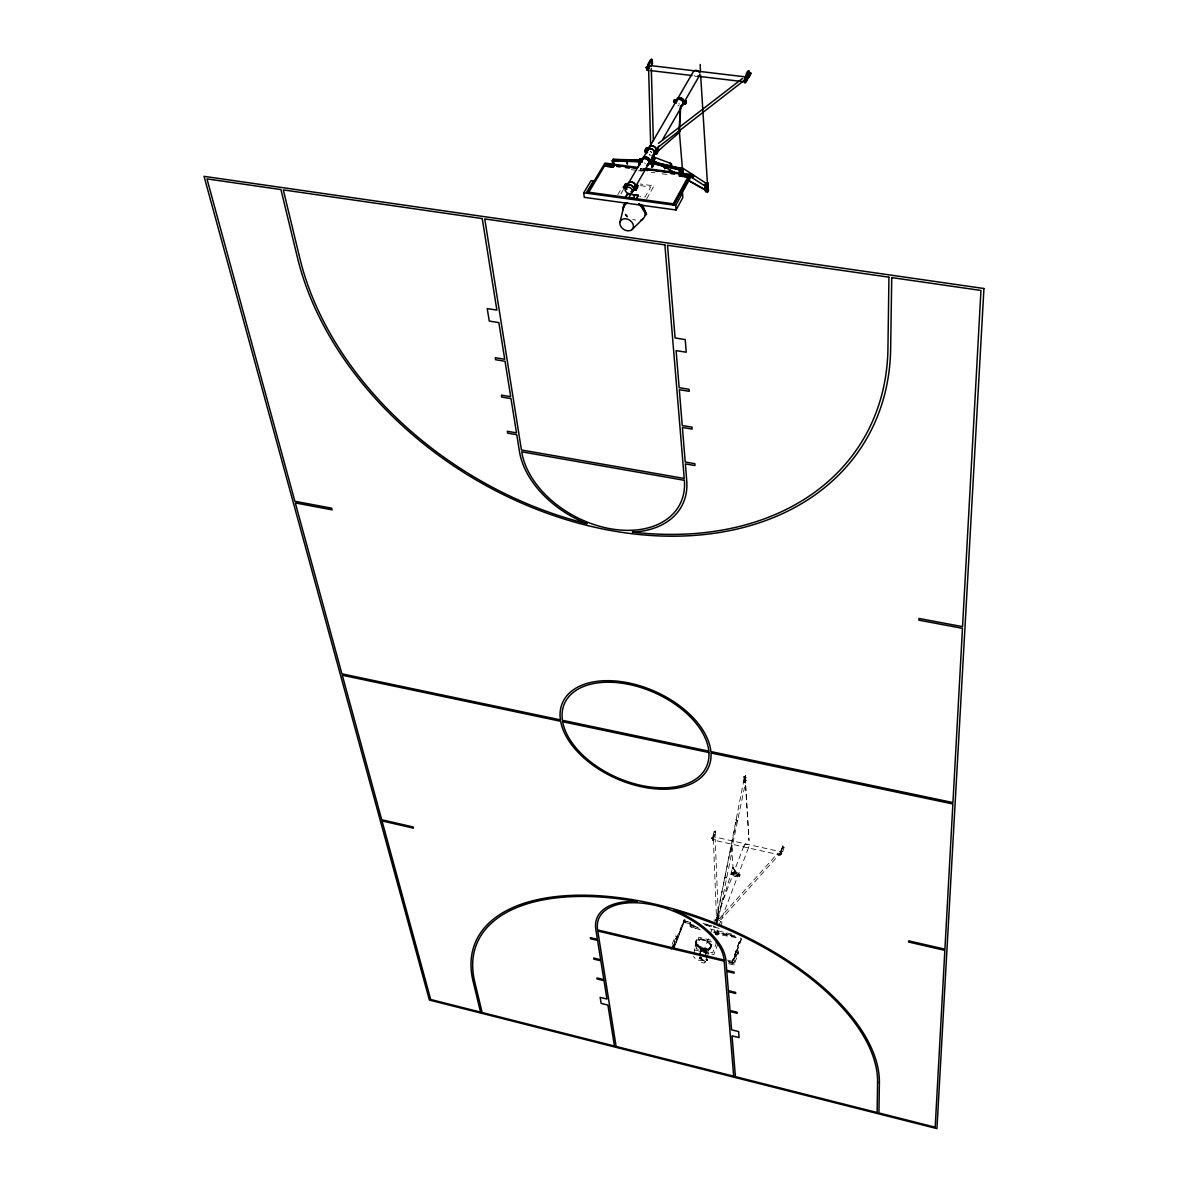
<?xml version="1.0" encoding="UTF-8"?>
<svg xmlns="http://www.w3.org/2000/svg" width="1188" height="1188" viewBox="0 0 1188 1188"><rect width="100%" height="100%" fill="white"/><g stroke="black" fill="none" stroke-linecap="round" stroke-linejoin="round"><path stroke-width="0.75" stroke-dasharray="5 3.75" d="M716.557 920.373L716.943 919.542M717.136 920.507L717.121 917.121M782.966 846.005L779.922 853.147L782.966 846.005L780.219 855.375L780.115 852.836L781.808 853.266L781.57 854.187L779.922 853.504M780.397 853.043L779.67 854.929L712.993 839.961L712.889 838.297M695.871 944.519L695.485 942.723M744.282 778.199L744.921 779.699M744.267 780.516L744.728 778.957M744.861 779.462L744.282 781.095L744.564 775.229L745.218 781.288L745.693 775.467L744.757 777.695M745.054 779.506C743.554 779.476 746.465 779.046 744.891 776.952M745.544 782.565L743.45 782.15L745.5 782.536L731.719 849.049L733.1 868.086L732.328 868.309L733.323 867.299M732.862 868.176L732.521 867.195L732.937 868.101M699.138 939.337L704.944 940.183L710.691 944.787M731.838 845.485L730.056 852.241L731.838 845.485L731.392 848.9L730.575 848.707L732.447 849.108L719.067 916.007L718.309 915.948L716.973 915.577L736.545 820.388M730.056 852.241L731.125 848.559M731.541 848.9L731.036 848.574M735.268 872.838C735.372 871.74 737.406 872.66 732.729 867.582L717.121 919.898M701.039 949.271L706.934 950.192M701.336 949.361L702.034 947.875L707.736 948.633L710.365 947.608M713.038 838.787L713.067 838.119M745.975 777.635L743.955 776.7L744.044 777.546M745.01 776.759L749.004 840.569L745.188 776.7C741.045 779.967 749.242 778.823 744.223 778.229M744.371 778.675L744.638 777.294L745.069 778.645M745.099 777.442L744.549 777.991M745.351 780.679C745.188 777.516 743.465 786.397 744.52 780.085M745.737 780.249L744.757 780.056M746.183 780.768L744.104 779.967L746.302 780.59M716.631 917.968L718.725 917.997L716.513 917.478M717.76 918.235L717.374 918.072M736.1 819.497L736.174 819.765M716.126 933.129L717.834 933.412L717.329 934.941L715.8 934.57L716.126 933.129A2.569 1.381 21.6 0 1 714.552 933.813M733.501 867.775L732.432 867.448L733.338 867.611M735.565 872.334L732.61 867.136M738.06 875.898C737.213 873.418 741.52 874.546 739.545 876.239L738.06 875.898A2.718 1.53 21.4 0 1 735.699 876.596A2.718 1.53 21.4 0 1 733.07 874.843L731.526 874.383L733.248 874.858A2.51 1.411 21.4 0 0 735.684 876.462A2.51 1.411 21.4 0 0 737.867 875.823L739.545 876.239M724.457 878.645L724.621 877.887M736.1 819.765L736.204 819.096M700.727 950.534L701.499 948.217L700.178 954.113L700.846 950.459M731.986 848.41L731.526 849.049M710.825 947.133L710.676 944.95M706.34 951.113L705.657 955.434L706.979 949.524L705.939 952.197L701.588 951.143L701.514 949.435M705.939 952.197L706.385 948.915L698.514 945.707L696.094 941.49M701.039 949.019L701.098 948.974M695.44 943.227L695.826 942.396L697.074 944.92L696.495 945.99L703.445 949.94L708.805 949.895L711.048 946.39L709.756 949.108L707.142 950.118L707.543 949.064C722.17 944.579 689.827 931.095 696.896 944.95M693.985 953.741L695.886 941.431M732.565 868.339L732.536 867.611M743.97 776.759L744.282 781.095M700.831 958.167L700.252 958.033M712.236 838.862L715.221 830.887L715.77 832.996C715.295 838.906 711.3 839.649 712.741 840.213M712.637 838.951L715.607 830.976M710.676 948.113L710.929 946.806L709.756 949.108M716.245 918.963L715.874 919.794L716.899 917.255M717.21 922.571C719.898 912.785 715.815 919.72 717.062 919.482M780.219 855.375L780.442 851.692L713.78 836.753L713.364 838.773M699.866 954.038L701.514 948.247M705.345 955.345L706.994 949.554M730.264 852.286L731.169 848.247M715.295 920.358L715.31 920.24A2.777 1.5 21.5 0 1 717.819 919.705A2.777 1.5 21.5 0 1 720.403 921.532M715.503 920.329L713.765 920.002M717.166 918.458L718.443 915.785L717.79 918.562L717.567 915.785L719.067 916.007M744.935 780.085L744.505 782.402L745.247 780.531M732.046 845.529L731.184 848.885M732.981 874.026L732.996 873.908A2.718 1.53 21.4 0 1 735.476 873.329A2.718 1.53 21.4 0 1 738 875.14L739.515 875.645L737.852 875.259A2.51 1.411 21.4 0 0 735.476 873.447A2.51 1.411 21.4 0 0 733.189 873.982L731.481 873.804L732.981 874.026L733.501 872.601A2.718 1.53 21.4 0 1 735.966 872.022A2.718 1.53 21.4 0 1 738.505 873.833L740.005 874.338L739.515 875.645M699.123 939.708L696.584 940.302L695.975 941.624M745.188 779.224L744.772 778.036M716.572 921.042L716.899 919.453L716.661 921.071M717.032 921.131L717.374 920.225L717.151 921.175M725.942 878.927L725.972 878.823M700.816 948.796L706.949 950.949L707.662 949.197M732.461 867.329L732.773 868.398M713.127 838.104C713.84 836.218 709.488 838.832 713.26 838.862M690.406 926.313C692.218 924.784 686.011 922.556 699.093 928.377M779.818 855.286L782.996 846.955L784.199 847.356L783.011 847.089M781.362 851.573L782.744 851.365L784.199 847.222M741.743 938.505L732.729 962.978L731.897 962.785L740.584 937.852M729.254 962.651L732.758 963.483L736.753 952.657L736.59 950.534L738.268 950.92L738.416 953.043L734.021 965.012L728.615 963.72M734.021 965.012L733.857 962.904L738.268 950.92M731.897 962.785L740.629 938.475M732.758 963.483L732.595 961.374L736.59 950.534M741.03 939.084L732.64 961.864L731.808 961.656M726.106 933.025L726.343 935.788L726.521 933.1M717.953 943.747L713.854 954.588L693.985 949.821L698.811 937.287L711.404 940.287M708.805 949.895L710.973 946.004M705.048 962.325A2.614 1.381 21.6 0 0 701.885 959.755A2.614 1.381 21.6 0 0 700.95 961.938A2.614 1.381 21.6 0 0 705.048 962.325L706.934 957.365M707.009 957.142L712.904 941.624M715.518 934.718L718.131 927.828M718.785 926.091L748.886 846.747A2.495 1.426 21.3 0 0 745.901 844.223A2.495 1.426 21.3 0 0 744.935 846.495A2.495 1.426 21.3 0 0 748.886 846.747M707.127 957.439L706.073 960.231L707.603 960.602L705.865 960.156A2.599 1.366 21.6 0 1 703.652 960.736A2.599 1.366 21.6 0 1 701.113 959.102L702.108 956.088L700.935 959.087M717.433 934.258L717.775 930.947L718.384 933.115L734.763 935.862M736.085 937.555L717.834 934.362L718.191 931.036M717.79 932.847L717.27 934.347L718.354 932.981L726.447 934.332M720.938 925.2L721.977 922.63M703.489 951.736L709.399 936.233M710.068 934.51L713.349 925.898M714.003 924.175L744.252 844.891M733.174 874.635L733.679 873.329L732.016 872.942L731.526 874.383L731.986 872.497L733.679 872.675A2.51 1.411 21.4 0 1 735.966 872.14A2.51 1.411 21.4 0 1 738.312 873.819L738.342 873.952M716.097 922.304L717.181 919.467L716.78 920.106M717.819 917.478L716.958 919.126M716.29 922.363L716.706 919.408M735.788 871.933L735.595 872.972M717.017 922.527L717.834 917.299M705.241 955.33L706.578 949.464M707.543 949.064L705.761 949.078L705.434 950.266L701.455 949.197L696.777 944.876M699.762 954.009L701.098 948.158M701.588 951.143L702.034 947.875M731.481 873.685L731.986 872.497M700.415 955.791L699.346 958.597L701.039 958.879M703.445 949.94L703.831 948.767L705.91 949.257M696.183 948.826L699.925 939.099L716.409 943.02L712.726 952.761L696.168 948.796M697.282 927.189L690.911 925.244L690.391 926.61L699.925 929.521M745.218 781.288L745.485 775.422M685.12 921.027L690.406 922.437L690.376 926.61L690.614 922.319L685.12 921.027L684.6 922.556L689.872 923.804L690.169 926.67L700.178 929.729M745.693 775.467L745.188 781.184M689.872 923.804L690.406 922.437M672.141 944.371L675.467 935.951L677.101 936.337L677.338 938.461L675.705 938.075L675.467 935.951M671.042 949.865L675.705 938.075M672.883 947.029L677.101 936.337M673.551 946.004L683.798 920.002M673.076 948.648L684.585 919.438M673.121 949.153L685.001 919.185L673.893 948.841M674.502 946.673L685.075 919.809M714.122 831.57L712.963 836.263L715.31 831.956L714.122 831.57L715.295 831.838M712.34 840.124L715.384 832.922L715.221 830.887M711.864 837.54L711.761 838.476M716.394 920.329L717.329 919.631M716.973 920.477L716.305 919.987M627.294 217.107A11.628 8.91 32.4 0 1 625.378 214.88L625.72 214.642M781.749 853.162L781.541 854.172M646.658 198.886L653.994 185.877L640.065 184.006M623.448 189.516L620.953 193.822L624.383 194.238M617.701 194.877L622.334 186.932M706.801 953.207L710.676 947.267M707.083 959.087L706.86 960.26L707.187 959.251M716.884 934.288L716.542 932.714L717.849 933.56M716.78 933.486L716.899 934.407L716.706 932.699M780.442 851.692L779.67 854.929M738.609 874.472L739.129 874.843M738.669 875.452L738.684 874.16L738.877 875.764M738.357 874.517A2.51 1.411 21.4 0 1 736.189 875.155A2.51 1.411 21.4 0 1 733.753 873.551L733.56 873.536A2.718 1.53 21.4 0 0 736.204 875.289A2.718 1.53 21.4 0 0 738.55 874.591L739.07 875.541L738.951 874.041M732.417 872.571L732.387 873.432C733.724 875.259 731.541 870.566 732.758 874.13M732.833 872.972L732.491 873.388M732.848 873.165L732.521 874.279M735.951 937.035L713.097 931.704M737.332 820.745L735.981 820.373L737.956 820.73M716.973 915.577L718.309 915.948M725.319 877.308L726.789 877.576L724.843 877.13M781.971 851.707L782.744 851.365M707.157 959.919L706.86 960.26M705.835 949.212L707.781 949.227M717.79 918.562L717.567 915.785M712.993 839.961L713.78 836.753M737.525 820.774L737.303 820.73M643.807 168.978L640.184 168.488L643.822 169.112M640.273 169.572L643.896 170.047M639.857 170.077L643.51 170.567M631.333 169.706L636.768 170.419M638.58 170.671L642.203 171.146M651.262 172.349L654.885 172.839M662.132 173.804L667.567 174.517M640.495 185.64L650.772 187.036L645.054 197.059L639.886 196.347M726.863 934.407L734.793 935.728M725.229 877.16L726.581 877.472M731.793 848.945L731.244 848.722M743.881 776.818L746.094 777.457M744.341 779.506L745.322 779.788M744.059 782.357L744.906 782.491M783.04 848.039L782.565 845.915M716.423 917.923L718.666 918.294M717.196 920.255L716.394 920.774L744.148 778.645M721.933 922.037L720.21 921.517M702.969 923.418L711.939 925.541M706.058 924.516L713.216 926.195M704.826 924.472L715.592 927.011M704.855 924.903L715.621 927.457M706.667 925.393L719.215 928.363M690.08 923.7L684.6 922.556M690.867 924.502L694.327 925.259M710.068 928.986L732.818 934.362M718.384 933.115L716.067 932.446A2.569 1.381 21.6 0 0 713.661 930.753A2.569 1.381 21.6 0 0 711.345 931.244M717.864 934.481L715.577 933.946A2.569 1.381 21.6 0 0 712.503 932.016M715.621 934.377L717.329 934.941M736.753 952.657L738.416 953.043M701.499 949.271L706.548 950.608L706.385 948.915M701.469 949.806L705.821 950.86M727.323 960.112L732.595 961.374M728.333 961.434L733.857 962.904M728.363 961.864L731.882 962.711M632.759 219.394L635.625 220.107M690.703 925.304L697.371 927.338M701.811 948.276L703.86 948.93M701.811 948.262L698.158 946.197M744.95 778.986L744.802 779.744M716.379 933.337L716.468 934.303M699.494 948.395L697.074 944.92M627.086 216.855L625.037 214.479M625.705 213.959L627.635 216.201M696.673 945.975L695.663 944.519M695.619 942.336L696.005 943.628M705.806 959.473L707.543 959.889M699.287 958.033L701.039 958.256A2.599 1.366 21.6 0 1 701.633 957.751M700.445 950.786L707.885 952.42M700.534 957.498L700.564 958.642M700.133 957.543L700.311 958.657M716.542 932.714L716.646 934.436M716.913 917.077L717.121 919.586M717.775 930.947L717.953 932.892M739.07 874.116L739.129 875.749M702.925 959.147A4.96 2.614 21.7 0 1 697.98 959.978A4.96 2.614 21.7 0 1 693.629 956.192M703.89 951.959A1.737 1.455 -5.7 0 1 705.256 953.281M645.396 163.409A3.816 3 33.7 0 1 644.52 162.949M696.628 76.715A3.653 2.985 35.4 0 1 694.163 75.453M650.237 155.034A3.802 2.985 33.8 0 1 649.361 154.574M650.178 155.272A4.113 3.237 33.8 0 1 649.227 154.782M651.781 152.495A4.099 3.237 33.9 0 1 650.846 152.005M651.841 152.257A3.802 2.985 33.9 0 1 650.207 151.173M678.853 105.673A3.995 3.222 34.8 0 1 677.932 105.183M679.67 104.113A3.698 2.985 34.8 0 1 678.823 103.668M780.516 853.756L780.516 853.637M719.616 918.294L721.057 919.557L779.283 854.439L778.972 853.504L777.932 853.118L719.69 918.205M713.379 839.248L716.498 918.25L717.507 918.755L718.413 918.146L715.221 839.292L713.379 839.248M702.94 939.797L702.91 939.901A7.96 4.232 21.7 0 0 696.97 945.039A7.96 4.232 21.7 0 0 710.023 948.187A7.96 4.232 21.7 0 0 702.88 939.767"/><path stroke-width="1.5" d="M658.523 149.599L656.207 148.767A4.099 3.237 33.9 0 0 652.197 145.782A4.099 3.237 33.9 0 0 648.797 148.01L646.584 147.713L644.965 150.49L647.475 150.876A3.802 2.985 33.8 0 1 650.623 148.827A3.802 2.985 33.8 0 1 654.336 151.589L656.919 152.376L658.494 149.332L656.266 149.035L654.454 152.049M647.46 151.143L649.079 148.099A3.802 2.985 33.9 0 1 652.227 146.05A3.802 2.985 33.9 0 1 655.939 148.812M704.454 184.615L705.568 186.234L707.172 184.986L706.697 183.65L682.565 168.057C679.105 166.216 686.025 170.389 681.184 170.419M652.672 158.331L652.658 157.529M653.771 158.672L652.717 161.212M678.214 131.482L679.774 131.423L678.437 131.883L679.432 131.363L680.724 105.791M653.935 154.603C653.073 158.94 656.132 159.103 652.346 157.885M682.224 166.602L679.313 131.155L678.185 131.512M680.486 106.593L678.927 132.789L653.029 155.45A4.113 3.237 33.8 0 0 654.766 153.549L657.023 153.594L658.598 150.549L656.132 150.223M679.774 131.423L677.917 131.72L679.61 131.452M707.202 190.407L705.85 191.684L704.766 184.704M704.989 187.853L707.424 188.625M705.182 190.6L707.825 190.837M705.657 188.179L706.786 189.902L705.627 188.164M707.172 185.239L707.202 185.477M707.409 185.09L707.276 185.09M707.81 191.164L707.588 191.045M745.529 79.448C746.836 79.685 744.223 78.868 745.292 79.745M680.546 174.339L688.342 175.379L687.555 176.804L679.759 175.765L680.085 168.132L653.014 161.82L649.702 161.375L648.856 163.231A3.816 3 33.6 0 1 647.282 164.924M649.702 161.375L649.658 161.82A3.816 3 33.7 0 1 648.099 163.513M649.97 161.687L649.94 161.939A4.128 3.237 33.7 0 1 648.247 163.766M686.308 102.628L683.887 102.064L683.085 103.816A3.698 2.985 34.8 0 1 681.541 105.509M683.887 102.064L683.828 102.51A3.698 2.985 34.8 0 1 682.298 104.202M652.761 157.217L652.361 159.667L653.058 157.974M652.94 157.202L652.316 158.613L654.35 158.553M613.617 161.375L612.919 162.949L613.602 160.677M679.536 131.675L678.467 131.526M679.774 131.601L678.704 132.031M707.528 188.981L707.528 186.724L706.533 186.709L706.014 189.798L706.756 186.635M706.504 188.922L707.157 186.724L706.444 188.862M670.656 163.38L654.172 157.202L653.682 160.232L652.672 159.697L652.806 157.395M745.366 79.358L744.609 81.824L697.445 76.195M682.744 173.032L681.318 171.31L683.026 171.235L682.744 173.032L681.036 171.265M680.1 171.547L681.957 172.557L680.1 171.547L680.679 169.795L682.001 170.597L681.08 171.77M682.461 172.988L683.026 171.235M680.397 171.577L680.679 169.795M681.66 172.512L681.422 170.493M647.208 70.344C644.936 71.755 652.672 50.401 652.405 63.707L650.682 66.528M647.772 70.419L647.772 66.498L652.049 59.459M652.895 158.004L651.692 159.326M652.346 160.929L654.232 158.182M706.637 185.566L707.914 183.071L708.419 190.555C705.449 198.025 706.875 173.997 707.603 192.085M706.919 185.61L707.914 183.071M750.965 73.404L749.227 73.196L749.316 75.2C739.812 97.936 747.252 62.816 749.212 72.928L746.792 77.651L748.796 77.383L750.965 73.404L749.212 72.928M745.396 82.373L745.203 78.096L749.123 70.924M648.871 68.251L648.544 67.092L648.47 68.265M619.958 222.334L623.566 207.41A11.628 8.91 32.4 0 1 625.957 203.46M704.707 184.749L705.449 185.046M706.207 188.253L706.533 186.709M705.984 190.228L705.835 191.075L706.251 190.258M707.424 188.417L707.038 188.847M704.87 188.075L707.692 188.937L707.751 188.15M707.914 190.555L707.736 190.451M678.452 131.467L679.388 131.14M678.482 131.853L679.298 131.14M678.942 132.061L679.061 131.556M653.964 158.821L654.306 157.989M648.544 68.369L648.633 67.285M671.443 164.865L670.552 166.112M623.373 206.757L625.838 202.673L623.626 205.583L624.264 204.499M623.67 206.861L626.076 202.896M652.672 159.697L652.494 158.153M744.891 79.997L745.069 78.779M647.965 68.31L647.935 67.003A2.48 0.743 -84 0 1 649.391 66.112M707.335 192.055L708.152 190.526L707.647 183.041M705.865 184.437L706.414 182.878M706.712 186.427L705.865 186.204M676.076 209.979L682.833 197.594L682.491 193.005L680.056 192.679L673.908 203.891L586.813 191.966L593.436 180.947L591.06 180.635L583.739 192.783L584.258 197.342L676.076 209.979L675.72 205.39L682.491 193.005M748.796 77.383L750.95 73.136M681.199 194.58L690.911 176.864L690.733 174.443L645.114 168.399M746.792 77.651L749.227 73.196M744.817 82.314L747.163 78.007M639.783 164.493L639.278 160.246L641.505 160.543A4.128 3.237 33.6 0 1 644.921 158.331A4.128 3.237 33.6 0 1 648.96 161.33L652.45 162.013L651.974 167.434L653.044 162.088L679.774 168.354L679.462 176.047L687.585 177.131L688.342 175.379M643.807 168.978L689.144 174.992L672.764 204.796L673.997 204.975M674.873 203.371L690.733 174.443M679.759 175.765L680.085 168.132M679.462 176.047L679.774 168.354L678.987 169.78L652.242 163.499M641.134 205.955L641.743 204.871C643.569 207.93 651.767 225.111 641.55 205.034L640.941 206.118C650.014 221.651 644.297 207.187 638.654 204.039M645.44 215.221L645.307 215.266M642.856 208.375L643.733 207.187M648.886 162.786L652.212 163.216L653.014 161.82M652.672 164.776L651.87 166.186L653.281 164.865L652.791 166.038M638.372 195.337L636.278 198.96L625.408 197.475L627.516 193.852L638.372 195.337L636.308 199.242M636.129 188.447L633.813 188.001L635.402 184.838A4.188 3.237 33.3 0 0 631.303 181.823A4.188 3.237 33.3 0 0 627.873 184.021L626.195 186.917L623.938 186.62L626.477 187.021A3.876 3 33.2 0 1 629.655 184.972A3.876 3 33.2 0 1 633.456 187.763L636.1 188.58L637.748 185.402L635.476 185.105M649.836 160.187L652.078 160.484L651.291 162.162L648.811 161.835L649.777 159.935A4.128 3.237 33.7 0 0 645.737 156.935A4.128 3.237 33.7 0 0 642.322 159.147L641.505 160.543M683.055 102.435L683.976 100.624A3.995 3.222 34.8 0 0 680.085 97.698A3.995 3.222 34.8 0 0 676.744 99.926L675.972 101.232L673.819 100.965L676.254 101.336A3.698 2.985 34.8 0 1 682.952 101.975L685.476 102.732L686.204 101.158L684.036 100.891M632.135 192.515L633.976 189.308M635.818 186.1L658.909 146.035M662.592 139.62L699.524 75.512M637.748 185.402L636.1 188.58M652.078 160.484L651.291 162.162M656.919 152.376L658.494 149.332M685.476 102.732L686.204 101.158M631.318 191.773A4.188 3.237 33.2 0 0 633.932 189.753L636.219 189.798L637.882 186.902L635.625 186.605M681.689 105.747A3.995 3.222 34.8 0 0 683.352 103.92L685.55 103.935L686.293 102.361M641.654 162.162L642.456 160.692M676.848 101.47L676.091 102.777L673.923 102.242L676.358 102.807M625.408 197.475L627.516 193.852M623.938 186.62L625.616 183.724L627.873 184.021M620.27 159.786L613.439 159.593L614.062 165.771L613.231 167.166L605.256 166.112L612.919 166.869L612.28 160.692L638.55 161.42L640.094 158.85L642.322 159.147M673.819 100.965L674.576 99.658L676.744 99.926M623.967 186.947L625.616 183.724M640.094 158.85L638.595 161.687L638.966 165.904L640.005 160.365L640.377 164.568M644.995 150.817L646.584 147.713M673.848 101.307L674.576 99.658M626.804 189.441A4.188 3.237 33.2 0 1 626.343 188.536L624.101 188.179L625.749 185.016M639.426 161.806L640.213 160.128L613.112 159.296L612.28 160.692M647.326 152.391L645.114 152.034L646.718 149.272M673.938 102.51L674.695 101.203M613.231 167.166L612.607 160.989L626.284 161.36L627.472 164.122L626.863 161.375L639.486 161.761L640.213 160.128M644.965 150.49L647.178 150.772L648.797 148.01M612.919 166.869L613.751 165.474L613.112 159.296M612.607 160.989L613.439 159.593M586.946 193.035L604.959 163.068L637.808 167.419M588.149 193.347L605.731 163.914L636.56 168.013M605.241 165.845L606.073 164.449L613.751 165.474M605.256 166.112L606.073 164.449M651.544 64.122L651.677 61.657M647.579 65.088L649.97 61.197L648.173 65.919L647.609 65.355M622.883 209.534L623.596 206.564L623.002 209.682M681.734 171.339L681.66 171.859M691.268 175.171C694.49 172.75 693.421 179.67 691.045 176.507M631.868 229.715A7.262 5.524 32.2 0 0 627.873 219.26A7.262 5.524 32.2 0 0 620.255 225.408A7.262 5.524 32.2 0 0 631.868 229.715L642.634 219.245M706.786 189.902L706.652 189.828M657.231 147.921L743.569 80.888M658.449 143.332L742.411 78.512M679.343 171.74L679.863 169.171M681.823 175.408L682.551 175.111M682.565 175.379L681.645 174.978L682.521 174.903M685.521 175.497L686.456 175.883L685.58 175.973M686.174 176.314L685.55 175.765L686.308 176.076M636.634 185.848L635.714 185.655M634.823 187.555L635.535 187.169L634.659 187.258M635.432 187.63L634.674 187.466L635.565 187.437M636.456 187.437L635.996 187.11M635.758 189.412L634.838 189.234M635.521 190.303L635.446 187.763M625.631 185.684L625.437 186.754M699.376 72.32A3.653 2.985 35.4 0 0 693.421 71.532L625.556 188.313L625.497 187.377M635.714 185.714L636.456 185.684M626.447 184.6L626.967 183.992L626.284 184.734M626.685 183.873L626.863 184.482M625.289 185.981L625.23 187.927M656.474 154.009C655.865 154.188 655.405 150.237 656.37 151.01M649.955 160.692L650.638 161.256M650.579 160.766L650.861 160.811M650.103 162.459L651.039 162.845L650.163 162.934M650.415 162.37L650.415 162.786M650.95 163.617L650.831 160.618M640.822 159.89L641.327 159.296L640.778 159.979M656.489 149.361L657.395 149.48M640.896 160.84L640.807 161.627M641.49 161.123L640.674 161.687L641.223 161.004M656.132 151.841L656.088 151.515M656.34 152.539L655.687 153.326L656.236 152.643M656.251 153.326L656.162 152.465L655.835 153.282M647.044 148.069L647.965 148.455L647.089 148.545M646.034 149.807L646.911 149.718L646.406 150.297M646.896 151.307L646.242 152.094L646.911 151.44M611.181 165.414L611.256 166.172M611.137 166.142L611.597 165.875M611.271 165.756L611.553 165.384M607.202 165.087C609.147 165.073 606.296 166.513 607.439 164.924M684.837 101.871L684.169 101.336L684.555 102.094M684.466 101.633L684.778 102.064M684.303 103.356L685.179 103.46L684.526 102.925M685.09 104.232L685.016 101.262M674.992 100.594L675.2 100.252M675.363 101.589L675.72 102.213M675.437 102.435L675.586 101.574M675.452 102.851L674.947 100.148M675.616 101.841L675.17 99.985M625.215 203.757L627.383 202.495M625.452 203.98L627.561 202.747M706.593 187.689L706.177 187.6M677.873 131.734L679.729 131.749M745.425 77.161L744.312 78.72L744.609 81.824M648.782 67.092L648.202 68.384M746.777 77.383L748.782 77.116M669.587 163.528L671.517 164.761M681.719 170.612L682.922 169.661L682.565 168.057M705.33 183.457L706.697 183.65M700.222 64.479L700.445 71.889M646.658 149.866L646.628 149.599M657.202 151.054L656.726 149.198M641.075 159.444L640.629 159.667M607.469 165.578L607.811 164.88M636.189 187.823L636.605 187.169M631.036 160.068L639.367 160.024M651.796 159.37L651.633 158.479M652.197 158.494L654.261 158.865M648.93 65.399L745.128 76.834M648.143 65.652L649.019 66.023M650.296 70.552L692.01 75.542M674.606 100L677.011 100.015A3.698 2.985 34.8 0 1 683.709 100.668L686.219 101.425M685.446 102.465L683.219 101.93A3.995 3.222 34.8 0 0 679.328 99.005A3.995 3.222 34.8 0 0 675.972 101.232M683.13 103.371L685.55 103.935M646.614 148.055L649.079 148.366M656.4 150.52L658.598 150.549M656.905 152.109L654.603 151.544A4.113 3.237 33.8 0 0 650.593 148.559A4.113 3.237 33.8 0 0 647.178 150.772M652.212 158.138L654.365 158.197M705.717 183.368L706.548 183.828M704.633 185.15L705.434 185.254M651.321 159.311L652.093 159.444M640.124 159.177L642.604 159.237A3.816 3 33.7 0 1 645.767 157.187A3.816 3 33.7 0 1 649.494 159.964L652.093 160.751M639.307 160.588L641.787 160.647A3.816 3 33.6 0 1 644.95 158.598A3.816 3 33.6 0 1 648.693 161.375L648.811 161.835M638.55 161.42L641.921 162.132M639.189 161.776L641.639 162.103M651.633 163.409L649.138 163.335A4.128 3.237 33.6 0 1 646.524 165.37M636.56 168.161L605.731 163.914M643.822 169.112L689.144 174.992M606.103 164.716L614.062 165.771M680.249 174.636L688.357 175.72M616.706 166.439L620.344 166.914M625.779 167.642L629.402 168.117M643.896 170.047L647.534 170.523M671.086 173.656L674.71 174.146M704.855 188.298L707.796 188.877M705.093 190.303L708.419 190.555M705.019 190.704L708.048 191.001M705.85 191.684L705.687 185.447M625.645 184.066L628.155 184.125A3.876 3 33.3 0 1 628.898 182.759M635.253 185.343L637.763 185.684M632.966 194.862L638.387 195.604M629.061 198.248L634.496 198.99M583.739 192.783L675.72 205.39M708.82 751.143L562.399 720.284L562.147 717.849A77.68 46.377 23.9 0 1 629.373 684.511A77.68 46.377 23.9 0 1 708.464 748.633L708.791 751.128M652.212 163.216L679.298 169.542M647.935 67.003L648.039 67.092A2.48 0.743 -84 0 0 648.47 70.33M647.935 148.248L647.267 148.827M655.776 152.732L656.533 153.044M647.059 151.529L646.376 152.049M646.331 151.5L647.089 151.812M640.778 161.36L641.327 159.296M626.878 184.675L626.076 184.081M651.707 159.697L675.304 172.943M687.882 180.012L706.741 190.6M651.663 159.949L665.815 167.894M668.77 169.513L675.259 173.196M687.837 180.264L706.726 190.852M691.342 177.175L704.93 185.952M652.999 161.241L652.182 155.583M638.52 204.247L640.941 206.118M745.336 78.69L744.668 79.893M633.813 188.001L633.739 187.734A4.188 3.237 33.2 0 0 629.625 184.704A4.188 3.237 33.2 0 0 626.195 186.917M626.625 188.521L624.101 188.179M647.594 152.361L645.114 152.034M651.737 158.598L651.93 159.652M675.764 101.648L675.675 102.406L675.527 99.955M656.667 151.322L657.083 149.153M646.213 150.089L646.628 152.851M640.852 162.221L640.688 159.222M625.452 188.744L625.274 185.714M636.219 189.798L633.649 189.635A3.876 3 33.2 0 1 631.229 191.506M636.308 185.239L636.709 188.387M636.278 185.595L636.308 188.521M635.936 185.269L636.026 187.377M635.268 187.051L635.669 190.199M634.897 187.08L635.268 190.332M641.06 159.177L641.297 162.414M646.272 149.629L646.45 152.777M653.281 164.865L653.385 166.112M651.38 163.112L652.197 161.984M650.564 160.499L650.786 163.736M650.192 160.529L650.549 163.751M647.906 147.98L647.95 149.985M647.638 147.861L647.787 150.089M647.282 147.906L647.549 150.119M646.911 149.718L647.029 152.717M657.023 153.594L654.484 153.445A3.802 2.985 33.8 0 1 652.925 155.138M656.088 150.891L656.311 154.128M655.731 150.921L656.073 154.143M651.484 59.4L651.648 61.39M682.254 174.785L682.328 175.542M681.882 174.814L681.971 175.586M686.129 175.289L686.219 176.062M685.758 175.334L685.847 176.091M684.748 101.143L684.704 104.351M684.392 101.188L684.526 104.277M700.668 75.587L707.706 187.659M748.544 70.864L748.648 73.003M651.306 68.607L653.37 140.585M648.618 68.785L650.697 146.302M669.542 163.395A1.559 1.455 -77.2 0 1 671.487 164.404A1.559 1.455 -77.2 0 1 670.24 166.35M654.172 157.202A1.604 1.485 -77.7 0 1 654.618 159.801A1.604 1.485 -77.7 0 1 652.182 159.311M691.164 175.096A1.5 1.396 -67.3 0 1 693.332 174.978A1.5 1.396 -67.3 0 1 692.96 177.235A1.5 1.396 -67.3 0 1 690.926 176.567M643.302 207.841A11.628 8.91 32.4 0 1 640.525 220.448M638.981 203.727A11.628 8.91 32.4 0 1 641.386 205.583M654.677 152.599A4.099 3.237 33.9 0 1 653.771 152.807M699.91 73.968A3.653 2.985 35.4 0 1 698.336 76.507M684.11 102.614A3.995 3.222 34.8 0 1 682.447 104.44M633.961 195.411A2.569 1.47 -5.5 0 1 633.382 197.52A2.569 1.47 -5.5 0 1 629.818 197.401A2.569 1.47 -5.5 0 1 630.412 195.307M633.486 189.338A2.569 1.47 -5.5 0 1 632.64 189.991M629.581 182.328A3.876 3 33.3 0 1 635.135 184.883M877.576 1082.313L877.145 1112.517L735.402 1076.64L732.06 1035.847L739.085 1037.584L738.624 1031.585L731.57 1029.848L730.085 1011.523L737.213 1013.275L737.124 1012.235L729.996 1010.498L728.467 991.713L735.684 993.45L735.595 992.396L728.378 990.644L726.804 971.383L734.11 973.135L734.036 972.051L726.714 970.299L725.913 960.468A68.874 36.338 22.2 0 0 676.239 911.107L674.145 910.246L676.091 910.795A213.721 106.846 21.7 0 1 877.59 1082.313M888.951 277.19L887.941 348.411A318.533 233.279 31.7 0 1 634.689 532.328L632.343 532.031L634.808 531.927A89.427 60.989 27.8 0 0 686.738 480.724L685.357 463.899L694.965 465.548L694.817 463.662L685.209 461.998L682.387 427.442L692.144 429.091L691.995 427.131L682.224 425.497L679.313 389.709L689.233 391.327L689.07 389.308L679.135 387.689L676.121 350.608L686.219 352.212L685.238 339.56L675.081 337.971L667.508 245.277L888.951 277.19M879.387 1082.758L878.927 1112.963L935.179 1127.204L944.846 950.37L908.612 942.025L908.642 940.851L944.92 949.182L952.865 803.979L710.973 752.969L711.063 755.509A79.834 47.669 23.9 0 1 641.787 786.842A79.834 47.669 23.9 0 1 561.196 723.848L560.662 721.279L342.293 675.23L381.69 819.735L413.157 826.967L413.469 828.155L382.016 820.908L430.695 999.494L480.546 1012.117L473.121 981.511A215.548 107.766 21.7 0 1 661.345 905.702A215.548 107.766 21.7 0 1 879.387 1082.758M891.743 277.591L890.644 348.841A321.28 235.328 31.7 0 1 620.685 532.179A321.28 235.328 31.7 0 1 297.505 257.855L280.932 189.56L206.979 178.898L294.862 501.277L331.675 508.182L332.091 509.845L295.322 502.925L341.906 673.834L560.439 719.883L560.142 717.344A79.834 47.669 23.9 0 1 629.224 683.041A79.834 47.669 23.9 0 1 710.543 748.975L710.855 751.573L952.939 802.568L962.473 628.348L918.918 620.166L918.977 618.458L962.562 626.64L980.946 290.451L891.743 277.591M664.255 166.32L664.745 168.859L665.666 165.043L665.547 167.449L665.057 164.909L664.255 166.32M646.213 67.612C646.48 69.958 646.97 65.102 646.213 67.612M983.946 288.506L936.931 1128.6L429.388 1000.058L204.054 176.344L983.946 288.506M746.985 79.626C747.163 81.942 747.712 77.146 746.985 79.626M637.11 901.633L635.12 901.529A68.874 36.338 22.2 0 0 595.827 929.506L597.401 939.352L590.347 937.659L590.525 938.743L597.579 940.436L600.668 959.755L593.703 958.063L593.866 959.117L600.831 960.81L603.846 979.64L596.955 977.962L597.133 978.986L604.009 980.679L606.949 999.049L600.148 997.371L601.128 1003.4L607.914 1005.078L614.448 1046.019L482.15 1012.518L474.755 981.927A213.721 106.846 21.7 0 1 635.209 901.276L637.11 901.633M482.239 218.577L283.308 189.902L299.822 258.197A318.533 233.279 31.7 0 0 584.763 523.166L587.139 523.745L584.57 522.72A89.427 60.989 27.8 0 1 519.438 451.41L516.78 434.734L507.632 433.145L507.321 431.274L516.483 432.863L511.003 398.619L501.722 397.059L501.395 395.129L510.706 396.688L505.034 361.271L495.589 359.726L495.262 357.722L504.722 359.266L498.856 322.601L489.263 321.072L487.214 308.598L496.866 310.098L482.239 218.577M664.879 244.891L484.749 218.934L521.428 449.97L684.214 478.452L664.879 244.891M684.362 480.308L521.71 451.811A86.947 59.296 27.8 0 0 610.632 528.794A86.947 59.296 27.8 0 0 684.377 480.308M708.939 752.539L562.622 721.695L563.157 724.175A77.68 46.377 23.9 0 0 641.594 785.506A77.68 46.377 23.9 0 0 708.984 754.974L708.894 752.539M724.071 960.023L597.609 929.922A66.974 35.328 22.2 0 1 656.073 905.553A66.974 35.328 22.2 0 1 724.086 960.038M724.16 961.122L597.787 931.021L616.097 1046.435L733.694 1076.209L724.16 961.122M625.378 190.733A3.906 3.015 33.2 0 0 631.6 193.095A3.906 3.015 33.2 0 0 629.536 187.407A3.906 3.015 33.2 0 0 625.378 190.733"/></g></svg>
